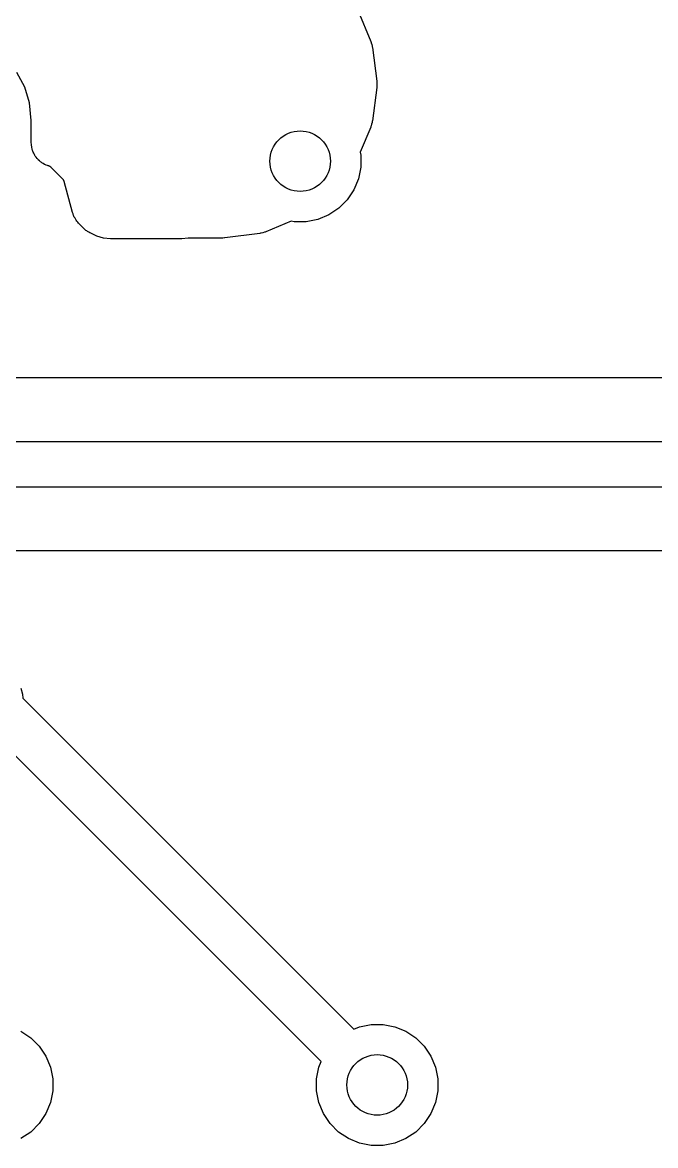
# Model space of a CAD drawing. Extents: x 4.56 to 9.01, y -5.14 to -1.86.
# Drawn here: x 7.3424 to 7.4452, y -3.0598 to -2.8775 of the extents above; entities that cross this region are included whole.
import ezdxf

# ---------------------------------------------------------------- set-up
doc = ezdxf.new("R2010")
doc.units = 0
doc.header["$MEASUREMENT"] = 0
doc.layers.add('BLACK', color=7, linetype='CONTINUOUS')

msp = doc.modelspace()

# ---------------------------------------------------------------- linework, layer by layer
at = {"layer": 'BLACK', "linetype": 'CONTINUOUS'}
for p, q in [((7.39685, -2.87548), (7.39895, -2.88055)), ((7.39895, -2.88055), (7.39897, -2.8806)), ((7.39897, -2.8806), (7.399, -2.8807)), ((7.399, -2.8807), (7.39904, -2.8808)), ((7.39904, -2.8808), (7.39911, -2.88107)), ((7.39911, -2.88107), (7.39918, -2.88134)), ((7.39918, -2.88134), (7.39919, -2.88144)), ((7.39919, -2.88144), (7.39922, -2.88154)), ((7.39922, -2.88154), (7.39993, -2.88699)), ((7.34279, -2.88796), (7.34153, -2.88559)), ((7.34357, -2.89053), (7.34279, -2.88796)), ((7.39993, -2.88801), (7.39922, -2.89346)), ((7.39993, -2.88699), (7.39994, -2.88704)), ((7.39994, -2.88791), (7.39993, -2.88801)), ((7.39994, -2.88704), (7.39994, -2.88714)), ((7.39994, -2.88714), (7.39996, -2.88725)), ((7.39995, -2.88781), (7.39994, -2.88791)), ((7.39996, -2.88725), (7.39995, -2.88753)), ((7.39995, -2.88753), (7.39995, -2.88781)), ((7.34386, -2.8934), (7.34357, -2.89053)), ((7.34386, -2.89701), (7.34386, -2.8934)), ((7.39909, -2.89398), (7.39902, -2.89426)), ((7.39917, -2.89371), (7.39909, -2.89398)), ((7.39918, -2.89361), (7.39917, -2.89371)), ((7.39921, -2.89351), (7.39918, -2.89361)), ((7.39922, -2.89346), (7.39921, -2.89351)), ((7.39895, -2.89445), (7.39725, -2.89856)), ((7.39898, -2.89435), (7.39895, -2.89445)), ((7.39902, -2.89426), (7.39898, -2.89435)), ((7.34388, -2.89725), (7.34386, -2.89701)), ((7.34389, -2.89749), (7.34388, -2.89725)), ((7.34392, -2.89763), (7.34389, -2.89749)), ((7.34393, -2.89777), (7.34392, -2.89763)), ((7.344, -2.898), (7.34393, -2.89777)), ((7.34405, -2.89824), (7.344, -2.898)), ((7.34411, -2.89837), (7.34405, -2.89824)), ((7.34415, -2.89851), (7.34411, -2.89837)), ((7.34427, -2.89872), (7.34415, -2.89851)), ((7.34436, -2.89894), (7.34427, -2.89872)), ((7.34445, -2.89906), (7.34436, -2.89894)), ((7.34451, -2.89919), (7.34445, -2.89906)), ((7.34467, -2.89937), (7.34451, -2.89919)), ((7.3448, -2.89957), (7.34467, -2.89937)), ((7.34491, -2.89967), (7.3448, -2.89957)), ((7.39725, -2.89856), (7.39734, -2.89903)), ((7.39734, -2.89903), (7.39734, -2.90097)), ((7.345, -2.89978), (7.34491, -2.89967)), ((7.34518, -2.89993), (7.345, -2.89978)), ((7.34536, -2.9001), (7.34518, -2.89993)), ((7.34548, -2.90018), (7.34536, -2.9001)), ((7.34559, -2.90027), (7.34548, -2.90018)), ((7.3458, -2.90039), (7.34559, -2.90027)), ((7.34601, -2.90052), (7.3458, -2.90039)), ((7.34614, -2.90057), (7.34601, -2.90052)), ((7.34627, -2.90064), (7.34614, -2.90057)), ((7.3465, -2.90071), (7.34627, -2.90064)), ((7.34651, -2.90071), (7.3465, -2.90071)), ((7.34658, -2.90074), (7.34651, -2.90071)), ((7.34663, -2.90076), (7.34658, -2.90074)), ((7.34669, -2.90078), (7.34663, -2.90076)), ((7.34672, -2.9008), (7.34669, -2.90078)), ((7.34675, -2.9008), (7.34672, -2.9008)), ((7.34681, -2.90082), (7.34675, -2.9008)), ((7.34686, -2.90085), (7.34681, -2.90082)), ((7.34701, -2.90097), (7.34686, -2.90085)), ((7.34907, -2.90303), (7.34701, -2.90097)), ((7.39734, -2.90097), (7.39696, -2.90287)), ((7.34911, -2.90308), (7.34907, -2.90303)), ((7.34915, -2.90313), (7.34911, -2.90308)), ((7.34921, -2.90331), (7.34915, -2.90313)), ((7.39696, -2.90287), (7.39622, -2.90466)), ((7.35056, -2.90836), (7.34921, -2.90331)), ((7.39622, -2.90466), (7.39515, -2.90627)), ((7.39515, -2.90627), (7.39377, -2.90765)), ((7.35065, -2.90857), (7.35056, -2.90836)), ((7.35071, -2.9088), (7.35065, -2.90857)), ((7.39216, -2.90872), (7.39037, -2.90946)), ((7.39377, -2.90765), (7.39216, -2.90872)), ((7.35078, -2.90893), (7.35071, -2.9088)), ((7.35083, -2.90908), (7.35078, -2.90893)), ((7.35096, -2.90927), (7.35083, -2.90908)), ((7.35107, -2.90948), (7.35096, -2.90927)), ((7.35116, -2.9096), (7.35107, -2.90948)), ((7.35124, -2.90973), (7.35116, -2.9096)), ((7.3514, -2.9099), (7.35124, -2.90973)), ((7.35154, -2.91008), (7.3514, -2.9099)), ((7.35158, -2.91012), (7.35154, -2.91008)), ((7.35238, -2.91092), (7.35158, -2.91012)), ((7.38606, -2.90975), (7.38195, -2.91145)), ((7.38653, -2.90984), (7.38606, -2.90975)), ((7.38847, -2.90984), (7.38653, -2.90984)), ((7.39037, -2.90946), (7.38847, -2.90984)), ((7.35256, -2.91107), (7.35238, -2.91092)), ((7.35273, -2.91123), (7.35256, -2.91107)), ((7.35286, -2.91131), (7.35273, -2.91123)), ((7.35297, -2.9114), (7.35286, -2.91131)), ((7.35318, -2.91151), (7.35297, -2.9114)), ((7.35338, -2.91164), (7.35318, -2.91151)), ((7.35352, -2.9117), (7.35338, -2.91164)), ((7.35365, -2.91177), (7.35352, -2.9117)), ((7.35387, -2.91183), (7.35365, -2.91177)), ((7.35447, -2.91216), (7.35387, -2.91183)), ((7.35556, -2.91249), (7.35447, -2.91216)), ((7.38096, -2.91172), (7.37526, -2.91247)), ((7.38106, -2.91169), (7.38096, -2.91172)), ((7.38116, -2.91168), (7.38106, -2.91169)), ((7.38143, -2.91161), (7.38116, -2.91168)), ((7.3817, -2.91154), (7.38143, -2.91161)), ((7.3818, -2.9115), (7.3817, -2.91154)), ((7.3819, -2.91147), (7.3818, -2.9115)), ((7.38195, -2.91145), (7.3819, -2.91147)), ((7.35669, -2.9126), (7.35556, -2.91249)), ((7.36831, -2.9126), (7.35669, -2.9126)), ((7.36931, -2.9125), (7.36831, -2.9126)), ((7.37474, -2.9125), (7.36931, -2.9125)), ((7.37497, -2.91248), (7.37474, -2.9125)), ((7.3752, -2.91247), (7.37497, -2.91248)), ((7.37526, -2.91247), (7.3752, -2.91247)), ((7.27386, -2.93515), (7.94496, -2.93515)), ((7.94686, -2.94556), (7.25468, -2.94556)), ((7.25468, -2.95287), (7.49145, -2.95287)), ((7.49163, -2.96328), (7.27386, -2.96328)), ((7.34214, -2.98558), (7.34243, -2.98652)), ((7.34243, -2.98652), (7.3425, -2.98721)), ((7.3425, -2.98721), (7.39621, -3.04092)), ((7.39092, -3.04621), (7.33721, -2.9925)), ((7.34216, -3.04128), (7.34377, -3.04235)), ((7.39621, -3.04092), (7.39713, -3.04054)), ((7.39713, -3.04054), (7.39903, -3.04016)), ((7.39903, -3.04016), (7.40097, -3.04016)), ((7.40097, -3.04016), (7.40287, -3.04054)), ((7.40287, -3.04054), (7.40466, -3.04128)), ((7.40466, -3.04128), (7.40627, -3.04235)), ((7.34377, -3.04235), (7.34515, -3.04373)), ((7.40627, -3.04235), (7.40765, -3.04373)), ((7.34515, -3.04373), (7.34622, -3.04534)), ((7.34622, -3.04534), (7.34696, -3.04713)), ((7.40765, -3.04373), (7.40872, -3.04534)), ((7.40872, -3.04534), (7.40946, -3.04713)), ((7.34696, -3.04713), (7.34734, -3.04903)), ((7.39016, -3.04903), (7.39054, -3.04713)), ((7.39054, -3.04713), (7.39092, -3.04621)), ((7.40946, -3.04713), (7.40984, -3.04903)), ((7.34734, -3.04903), (7.34734, -3.05097)), ((7.39016, -3.05097), (7.39016, -3.04903)), ((7.40984, -3.04903), (7.40984, -3.05097)), ((7.34734, -3.05097), (7.34696, -3.05287)), ((7.39054, -3.05287), (7.39016, -3.05097)), ((7.40984, -3.05097), (7.40946, -3.05287)), ((7.34696, -3.05287), (7.34622, -3.05466)), ((7.39128, -3.05466), (7.39054, -3.05287)), ((7.40946, -3.05287), (7.40872, -3.05466)), ((7.34515, -3.05627), (7.34377, -3.05765)), ((7.34622, -3.05466), (7.34515, -3.05627)), ((7.39235, -3.05627), (7.39128, -3.05466)), ((7.39373, -3.05765), (7.39235, -3.05627)), ((7.40765, -3.05627), (7.40627, -3.05765)), ((7.40872, -3.05466), (7.40765, -3.05627)), ((7.34377, -3.05765), (7.34216, -3.05872)), ((7.39534, -3.05872), (7.39373, -3.05765)), ((7.40627, -3.05765), (7.40466, -3.05872)), ((7.39713, -3.05946), (7.39534, -3.05872)), ((7.39903, -3.05984), (7.39713, -3.05946)), ((7.40097, -3.05984), (7.39903, -3.05984)), ((7.40287, -3.05946), (7.40097, -3.05984)), ((7.40466, -3.05872), (7.40287, -3.05946))]:
    msp.add_line(p, q, dxfattribs=at)
at = {"layer": 'BLACK'}
for centre in [(7.3875, -2.9), (7.4, -3.05)]:
    msp.add_circle(centre, 0.00492, dxfattribs=at)

doc.saveas('drawing.dxf')
